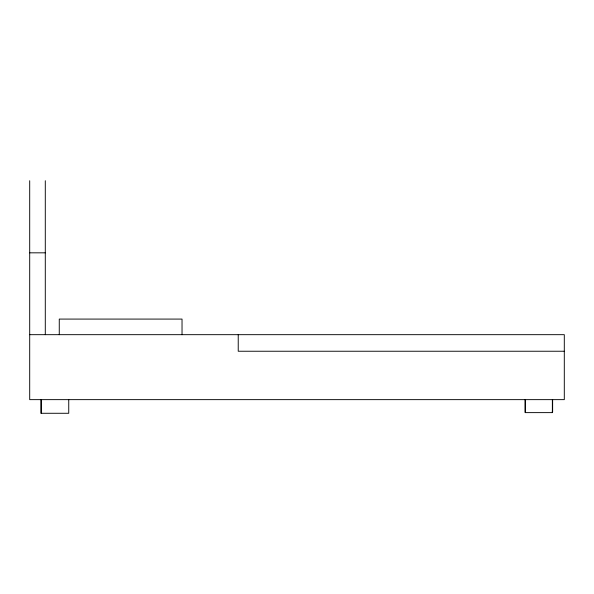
<?xml version="1.0" encoding="UTF-8"?>
<svg xmlns="http://www.w3.org/2000/svg" width="594" height="594" viewBox="0 0 594 594"><rect width="100%" height="100%" fill="white"/><g stroke="black" fill="none" stroke-linecap="round" stroke-linejoin="round"><path stroke-width="0.89" d="M29.7 252.829L45.293 252.829M29.7 334.674L564.3 334.674L564.3 399.636L29.7 399.636L29.7 180.725M564.3 351.24L238.231 351.24L238.231 334.674M552.175 411.976L552.635 411.976L552.635 399.636M552.361 399.636L552.361 412.622L525.074 412.622L525.074 399.636M525.356 399.636L525.356 411.976M182.031 334.674L182.031 319.082L59.266 319.082L59.266 334.674M68.741 399.636L68.741 413.276L40.815 413.276L40.815 399.636M45.293 180.725L45.293 334.674M41.454 399.636L41.454 413.276"/></g></svg>
